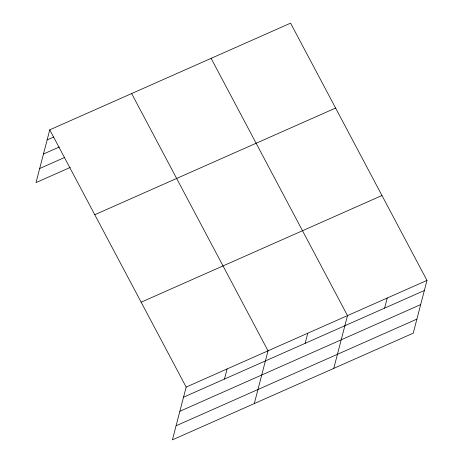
<?xml version="1.0" encoding="UTF-8"?>
<svg xmlns="http://www.w3.org/2000/svg" width="463" height="463" viewBox="0 0 463 463"><rect width="100%" height="100%" fill="white"/><g stroke="black" fill="none" stroke-linecap="round" stroke-linejoin="round"><path stroke-width="0.69" d="M49.767 129.825L186.161 387.085L172.415 439.85L413.233 333.175L426.979 280.416L290.585 23.15L49.767 129.825L36.021 182.584L70.359 167.374M224.462 379.064L227.101 368.953M254.291 403.58L268.036 350.821L131.642 93.555M305.14 343.332L307.773 333.215M333.765 368.38L347.505 315.616L211.116 58.35M384.608 308.126L387.242 298.016M47.133 139.936L53.737 137.013M43.464 154.011L59.316 146.991M39.691 168.509L64.779 157.397M94.776 214.722L335.594 108.047M141.151 302.189L381.969 195.519M186.161 387.085L426.979 280.416M183.527 397.202L424.34 290.527M179.858 411.277L420.676 304.602M176.085 425.775L416.897 319.105"/></g></svg>
